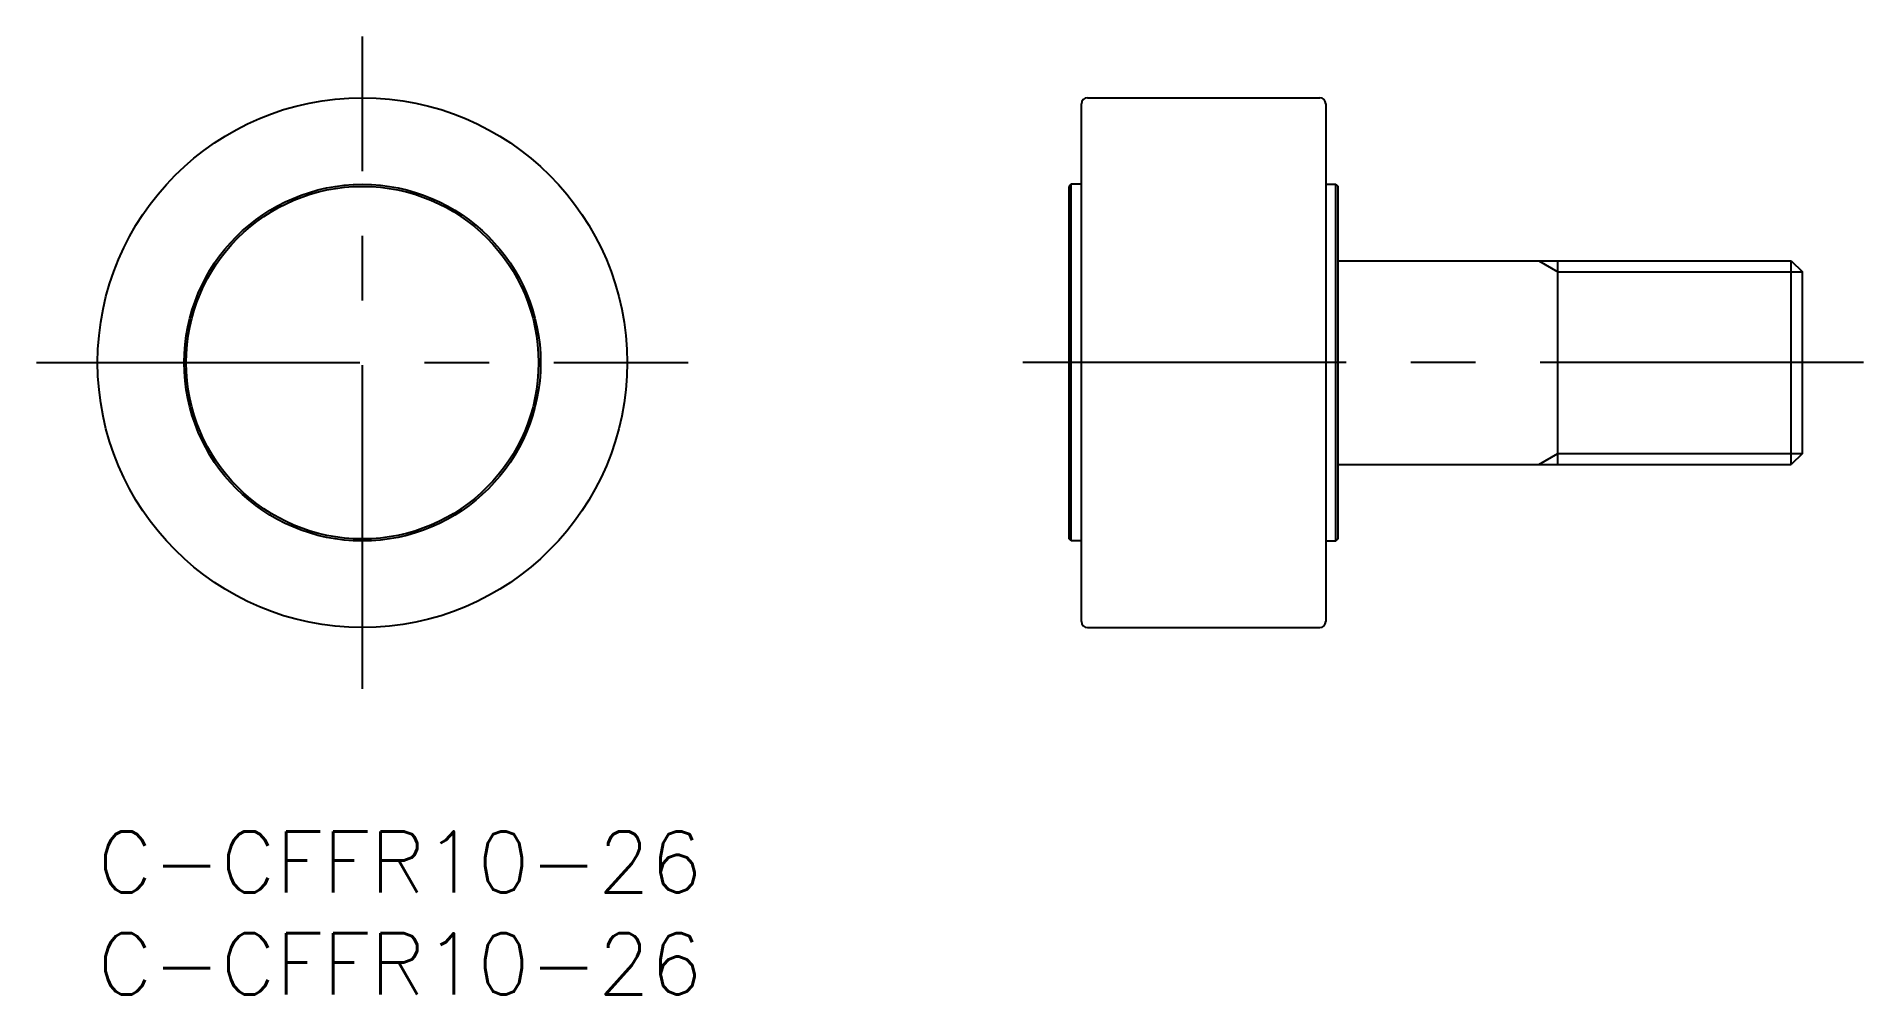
# Model space of a CAD drawing. Extents: x -3 to 86.7, y -8 to 39.
import ezdxf

# ---------------------------------------------------------------- set-up
doc = ezdxf.new("R2010")
doc.units = 0
doc.header["$LTSCALE"] = 0.5
doc.linetypes.add('CENTER', pattern=[50.8, 31.75, -6.35, 6.35, -6.35])
for name, color, linetype in [('MSM_CENTER', 1, 'CENTER'), ('MSM_CONTINUOUS', 7, 'CONTINUOUS'), ('MSM_NARROW', 5, 'CONTINUOUS'), ('MSM_PART_NUMBER', 7, 'CONTINUOUS')]:
    doc.layers.add(name, color=color, linetype=linetype)
doc.styles.get("Standard").update_dxf_attribs({"font": 'txt.shx', "height": 1, "bigfont": 'bigfont.shx'})

# ---------------------------------------------------------------- blocks, each defined once
blk = doc.blocks.new('*U14')
at = {"layer": 'MSM_PART_NUMBER'}
blk.add_text('C-CFFR10-26', height=3, dxfattribs=at).set_placement((0, -3))
blk = doc.blocks.new('*U15')
at = {"layer": 'MSM_PART_NUMBER'}
blk.add_text('C-CFFR10-26', height=3, dxfattribs=at).set_placement((0, -8))

msp = doc.modelspace()

# ---------------------------------------------------------------- linework, layer by layer
at = {"layer": 'MSM_CENTER'}
for p, q in [((13, 7), (13, 39)), ((-3, 23), (29, 23)), ((86.706, 23), (44.706, 23))]:
    msp.add_line(p, q, dxfattribs=at)
at = {"layer": 'MSM_CONTINUOUS'}
for p, q in [((48.606, 36), (60.006, 36)), ((48.306, 10.3), (48.306, 35.7)), ((60.306, 35.7), (60.306, 10.3)), ((47.806, 31.75), (47.706, 31.65)), ((47.706, 14.35), (47.706, 31.65)), ((48.306, 31.75), (47.806, 31.75)), ((47.806, 14.25), (47.806, 31.75)), ((60.306, 31.75), (60.806, 31.75)), ((60.806, 31.75), (60.906, 31.65)), ((60.806, 14.25), (60.806, 31.75)), ((60.906, 14.35), (60.906, 31.65)), ((60.906, 28), (83.164, 28)), ((71.706, 18), (71.706, 28)), ((83.164, 18), (83.164, 28)), ((83.164, 28), (83.706, 27.458)), ((83.706, 18.541), (83.706, 27.458)), ((60.906, 18), (83.164, 18)), ((83.706, 18.541), (83.164, 18)), ((47.806, 14.25), (47.706, 14.35)), ((48.306, 14.25), (47.806, 14.25)), ((60.306, 14.25), (60.806, 14.25)), ((60.806, 14.25), (60.906, 14.35)), ((48.606, 10), (60.006, 10))]:
    msp.add_line(p, q, dxfattribs=at)
for radius in [13, 8.75, 8.65]:
    msp.add_circle((13, 23), radius, dxfattribs=at)
for centre, start, end in [((48.606, 35.7), 90, 180), ((60.006, 35.7), 0, 90), ((48.606, 10.3), 180, 270), ((60.006, 10.3), 270, 0)]:
    msp.add_arc(centre, 0.3, start, end, dxfattribs=at)
at = {"layer": 'MSM_NARROW'}
for p, q in [((70.768, 28), (71.706, 27.458)), ((71.706, 27.458), (83.706, 27.458)), ((70.768, 18), (71.706, 18.541)), ((71.706, 18.541), (83.706, 18.541))]:
    msp.add_line(p, q, dxfattribs=at)

# ---------------------------------------------------------------- block references
at = {"layer": 'MSM_CONTINUOUS'}
for name in ['*U14', '*U15']:
    msp.add_blockref(name, (0, 0), dxfattribs=at)

doc.saveas('drawing.dxf')
